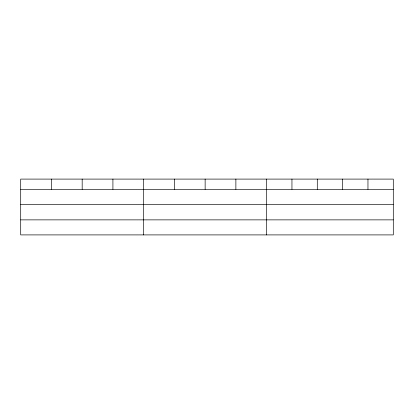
<?xml version="1.0" encoding="UTF-8"?>
<svg xmlns="http://www.w3.org/2000/svg" width="414" height="414" viewBox="0 0 414 414"><rect width="100%" height="100%" fill="white"/><g stroke="black" fill="none" stroke-linecap="round" stroke-linejoin="round"><path stroke-width="0.62" d="M393.3 204.381L393.3 179.096L20.7 179.096L20.7 234.904L393.3 234.904L393.3 204.381L20.7 204.381M20.7 189.348L393.3 189.348M20.7 219.87L393.3 219.87M367.963 179.096L367.963 189.348M342.626 179.096L342.626 189.348M317.29 179.096L317.29 189.348M291.953 179.096L291.953 189.348M266.616 179.096L266.616 234.904M235.876 179.096L235.876 189.348M205.137 179.096L205.137 189.348M174.397 179.096L174.397 189.348M143.658 179.096L143.658 234.904M112.918 179.096L112.918 189.348M82.179 179.096L82.179 189.348M51.44 179.096L51.44 189.348"/></g></svg>
